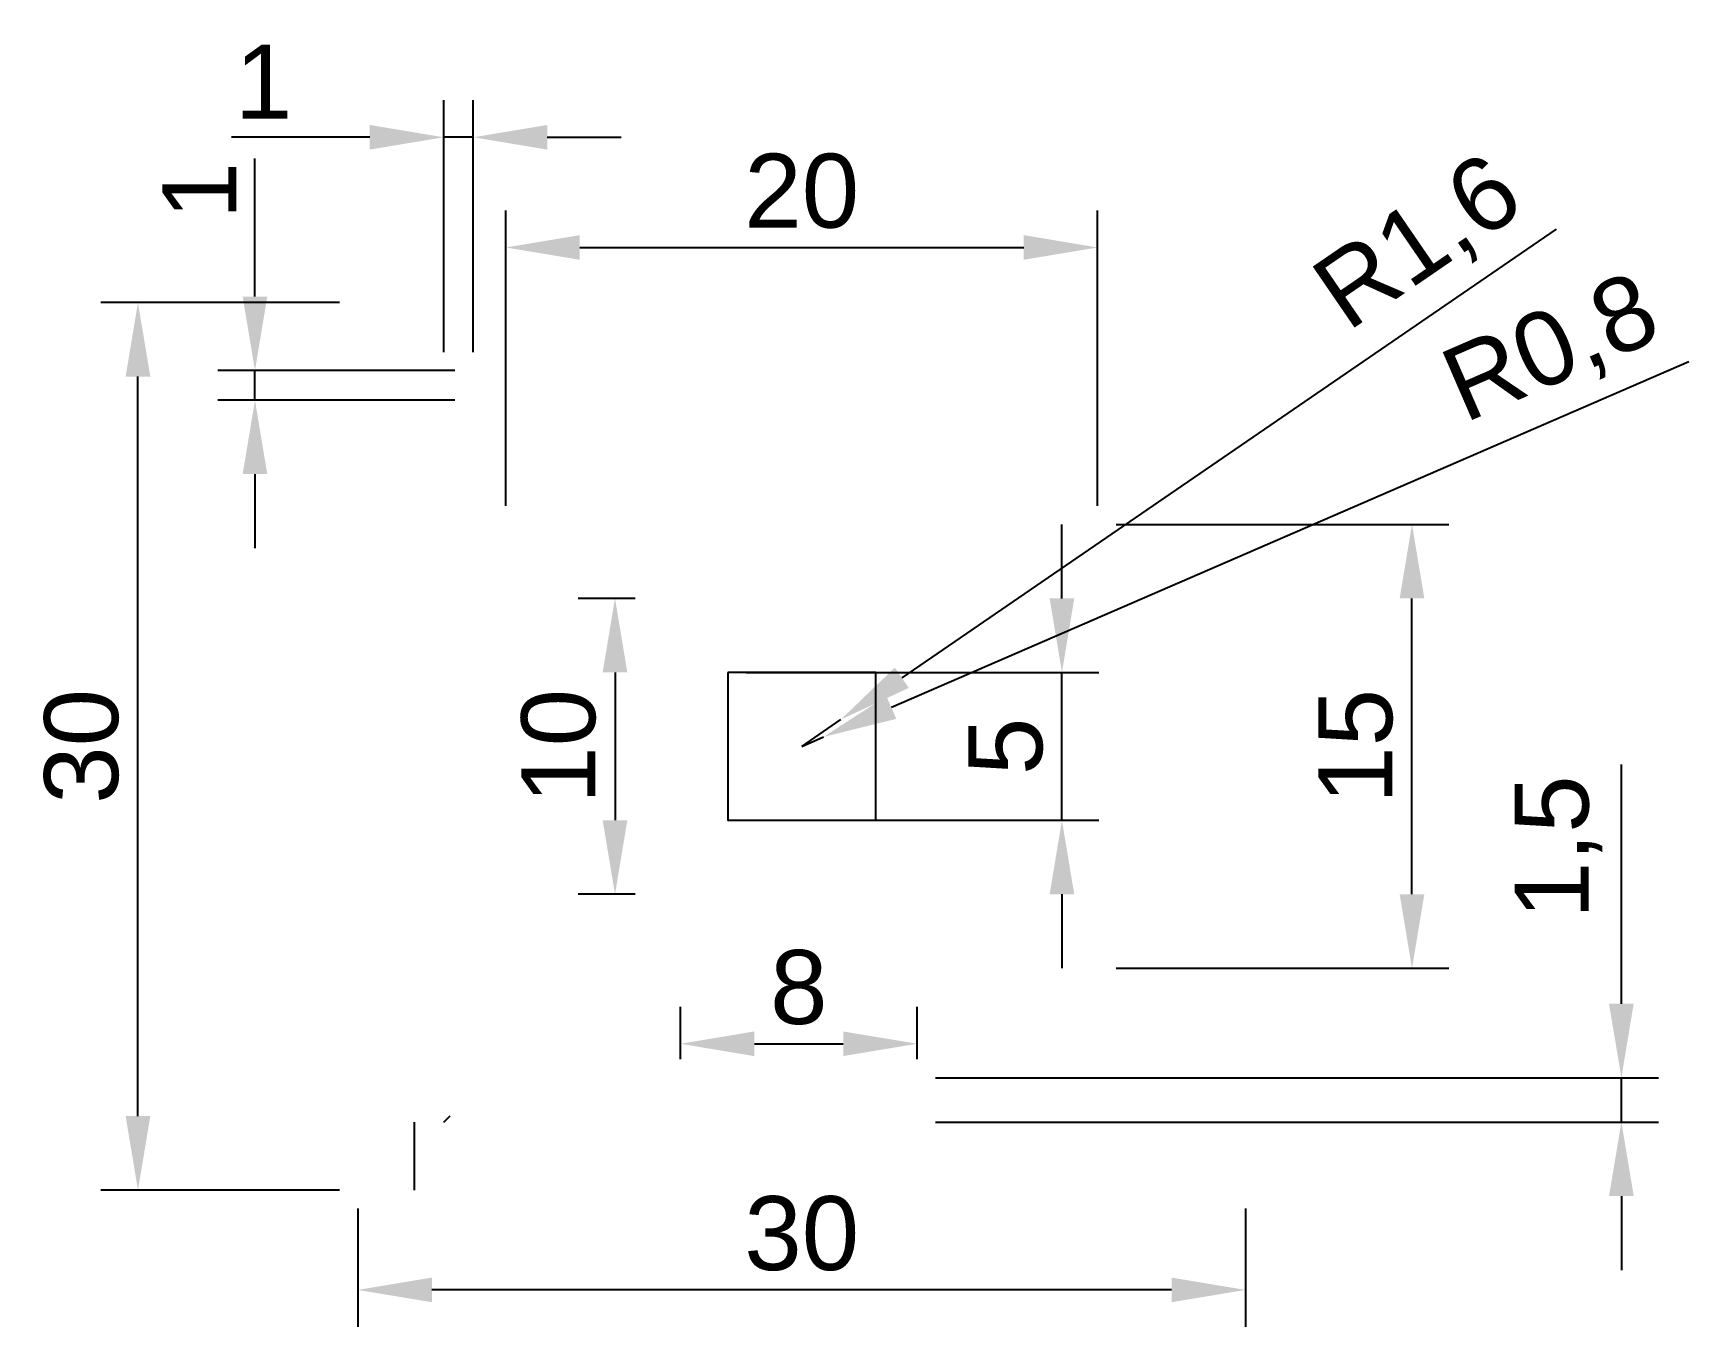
# Model space of a CAD drawing. Header units: millimetres. Extents: x 24 to 80, y 30.4 to 74.1.
import ezdxf

# ---------------------------------------------------------------- set-up
doc = ezdxf.new("R2010")
doc.units = ezdxf.units.MM
doc.styles.get("Standard").update_dxf_attribs({"font": 'arial.ttf'})
doc.dimstyles.new('ISO-25', dxfattribs={"dimtxt": 2.5, "dimasz": 2.5, "dimexe": 1.25, "dimexo": 0.625, "dimtad": 1, "dimtxsty": 'Standard', "dimcen": 2.5, "dimadec": 0, "dimazin": 0, "dimtfac": 1, "dimtmove": 0, "dimatfit": 3, "dimfxl": 1, "dimarcsym": 0})

# ---------------------------------------------------------------- blocks, each defined once
blk = doc.blocks.new('*D2')
at = {"color": 0, "lineweight": -2, "transparency": 16777216}
for p, q in [((35, 34.375), (35, 30.377)), ((65, 34.375), (65, 30.377)), ((62.5, 31.627), (37.5, 31.627))]:
    blk.add_line(p, q, dxfattribs=at)
at = {"color": 0, "transparency": 16777216}
for points in [[(37.5, 32.044), (37.5, 31.211), (35, 31.627)], [(62.5, 32.044), (62.5, 31.211), (65, 31.627)]]:
    blk.add_solid(points, dxfattribs=at)
at = {"layer": 'Defpoints', "color": 0, "transparency": 16777216}
for p in [(35, 35), (65, 35), (35, 31.627)]:
    blk.add_point(p, dxfattribs=at)
at = {"color": 0, "transparency": 16777216, "insert": (50, 33.529), "char_height": 2.5, "attachment_point": 5}
blk.add_mtext('30', dxfattribs=at)
blk = doc.blocks.new('*D3')
at = {"color": 0, "lineweight": -2, "transparency": 16777216}
for p, q in [((34.375, 65), (26.317, 65)), ((27.567, 37.5), (27.567, 62.5)), ((34.375, 35), (26.317, 35))]:
    blk.add_line(p, q, dxfattribs=at)
at = {"color": 0, "transparency": 16777216}
for points in [[(27.15, 62.5), (27.984, 62.5), (27.567, 65)], [(27.15, 37.5), (27.984, 37.5), (27.567, 35)]]:
    blk.add_solid(points, dxfattribs=at)
at = {"layer": 'Defpoints', "color": 0, "transparency": 16777216}
for p in [(27.567, 65), (35, 65), (35, 35)]:
    blk.add_point(p, dxfattribs=at)
at = {"color": 0, "transparency": 16777216, "insert": (25.665, 50), "char_height": 2.5, "attachment_point": 5, "rotation": 90}
blk.add_mtext('30', dxfattribs=at)
blk = doc.blocks.new('*D4')
at = {"color": 0, "lineweight": -2, "transparency": 16777216}
for p, q in [((40, 58.125), (40, 68.112)), ((60, 58.125), (60, 68.112)), ((42.5, 66.862), (57.5, 66.862))]:
    blk.add_line(p, q, dxfattribs=at)
at = {"color": 0, "transparency": 16777216}
for points in [[(42.5, 67.279), (42.5, 66.446), (40, 66.862)], [(57.5, 67.279), (57.5, 66.446), (60, 66.862)]]:
    blk.add_solid(points, dxfattribs=at)
at = {"layer": 'Defpoints', "color": 0, "transparency": 16777216}
for p in [(60, 66.862), (40, 57.5, 23.4), (60, 57.5, 23.4)]:
    blk.add_point(p, dxfattribs=at)
at = {"color": 0, "transparency": 16777216, "insert": (50, 68.764), "char_height": 2.5, "attachment_point": 5}
blk.add_mtext('20', dxfattribs=at)
blk = doc.blocks.new('*D5')
at = {"color": 0, "lineweight": -2, "transparency": 16777216}
for p, q in [((60.625, 57.5), (71.873, 57.5)), ((70.623, 45), (70.623, 55)), ((60.625, 42.5), (71.873, 42.5))]:
    blk.add_line(p, q, dxfattribs=at)
at = {"color": 0, "transparency": 16777216}
for points in [[(70.206, 55), (71.04, 55), (70.623, 57.5)], [(70.206, 45), (71.04, 45), (70.623, 42.5)]]:
    blk.add_solid(points, dxfattribs=at)
at = {"layer": 'Defpoints', "color": 0, "transparency": 16777216}
for p in [(60, 57.5, 21.9), (70.623, 57.5), (60, 42.5, 21.9)]:
    blk.add_point(p, dxfattribs=at)
at = {"color": 0, "transparency": 16777216, "insert": (68.722, 50), "char_height": 2.5, "attachment_point": 5, "rotation": 90}
blk.add_mtext('15', dxfattribs=at)
blk = doc.blocks.new('*D6')
at = {"color": 0, "lineweight": -2, "transparency": 16777216}
for p, q in [((45.9, 39.425), (45.9, 41.197)), ((53.9, 39.425), (53.9, 41.197)), ((48.4, 39.947), (51.4, 39.947))]:
    blk.add_line(p, q, dxfattribs=at)
at = {"color": 0, "transparency": 16777216}
for points in [[(48.4, 40.363), (48.4, 39.53), (45.9, 39.947)], [(51.4, 40.363), (51.4, 39.53), (53.9, 39.947)]]:
    blk.add_solid(points, dxfattribs=at)
at = {"layer": 'Defpoints', "color": 0, "transparency": 16777216}
for p in [(53.9, 39.947), (45.9, 38.8, 5), (53.9, 38.8, 5)]:
    blk.add_point(p, dxfattribs=at)
at = {"color": 0, "transparency": 16777216, "insert": (49.9, 41.848), "char_height": 2.5, "attachment_point": 5}
blk.add_mtext('8', dxfattribs=at)
blk = doc.blocks.new('*D7')
at = {"color": 0, "lineweight": -2, "transparency": 16777216}
for p, q in [((77.699, 41.3), (77.699, 49.385)), ((54.525, 38.8), (78.949, 38.8)), ((77.699, 37.3), (77.699, 38.8)), ((54.525, 37.3), (78.949, 37.3)), ((77.699, 34.8), (77.699, 32.3))]:
    blk.add_line(p, q, dxfattribs=at)
at = {"color": 0, "transparency": 16777216}
for points in [[(77.282, 41.3), (78.116, 41.3), (77.699, 38.8)], [(77.282, 34.8), (78.116, 34.8), (77.699, 37.3)]]:
    blk.add_solid(points, dxfattribs=at)
at = {"layer": 'Defpoints', "color": 0, "transparency": 16777216}
for p in [(53.9, 38.8, 5), (53.9, 37.3, 5), (77.699, 37.3)]:
    blk.add_point(p, dxfattribs=at)
at = {"color": 0, "transparency": 16777216, "insert": (75.572, 46.592), "char_height": 2.5, "attachment_point": 5, "rotation": 90}
blk.add_mtext('1,5', dxfattribs=at)
blk = doc.blocks.new('*D8')
at = {"color": 0, "lineweight": -2, "transparency": 16777216}
for p, q in [((44.375, 55), (42.439, 55)), ((43.689, 52.5), (43.689, 47.5)), ((44.375, 45), (42.439, 45))]:
    blk.add_line(p, q, dxfattribs=at)
at = {"color": 0, "transparency": 16777216}
for points in [[(43.272, 52.5), (44.106, 52.5), (43.689, 55)], [(43.272, 47.5), (44.106, 47.5), (43.689, 45)]]:
    blk.add_solid(points, dxfattribs=at)
at = {"layer": 'Defpoints', "color": 0, "transparency": 16777216}
for p in [(45, 55, 1.9), (43.689, 45), (45, 45, 1.9)]:
    blk.add_point(p, dxfattribs=at)
at = {"color": 0, "transparency": 16777216, "insert": (41.788, 50), "char_height": 2.5, "attachment_point": 5, "rotation": 90}
blk.add_mtext('10', dxfattribs=at)
blk = doc.blocks.new('*D9')
at = {"color": 0, "lineweight": -2, "transparency": 16777216}
for p, q in [((58.793, 55), (58.793, 57.5)), ((48.125, 52.5), (60.043, 52.5)), ((58.793, 47.5), (58.793, 52.5)), ((48.125, 47.5), (60.043, 47.5)), ((58.793, 45), (58.793, 42.5))]:
    blk.add_line(p, q, dxfattribs=at)
at = {"color": 0, "transparency": 16777216}
for points in [[(58.376, 55), (59.21, 55), (58.793, 52.5)], [(58.376, 45), (59.21, 45), (58.793, 47.5)]]:
    blk.add_solid(points, dxfattribs=at)
at = {"layer": 'Defpoints', "color": 0, "transparency": 16777216}
for p in [(47.5, 52.5, 1.9), (58.793, 52.5), (47.5, 47.5, 21.9)]:
    blk.add_point(p, dxfattribs=at)
at = {"color": 0, "transparency": 16777216, "insert": (56.897, 50), "char_height": 2.5, "attachment_point": 5, "rotation": 90}
blk.add_mtext('5', dxfattribs=at)
blk = doc.blocks.new('*D10')
at = {"color": 0, "lineweight": -2, "transparency": 16777216}
for p, q in [((75.495, 67.479), (53.382, 52.318)), ((50, 50), (51.32, 50.905))]:
    blk.add_line(p, q, dxfattribs=at)
at = {"color": 0, "transparency": 16777216}
blk.add_solid([(53.146, 52.662), (53.617, 51.975), (51.32, 50.905)], dxfattribs=at)
at = {"layer": 'Defpoints', "color": 0, "transparency": 16777216}
for p in [(51.32, 50.905, 21.9), (50, 50, 21.9)]:
    blk.add_point(p, dxfattribs=at)
at = {"color": 0, "transparency": 16777216, "insert": (70.913, 66.917), "char_height": 2.5, "attachment_point": 5, "rotation": 34.4341}
blk.add_mtext('R1,6', dxfattribs=at)
blk = doc.blocks.new('*D13')
at = {"color": 0, "lineweight": -2, "transparency": 16777216}
for p, q in [((79.981, 62.995), (53.028, 51.312)), ((50, 50), (50.734, 50.318))]:
    blk.add_line(p, q, dxfattribs=at)
at = {"color": 0, "transparency": 16777216}
blk.add_solid([(52.862, 51.695), (53.194, 50.93), (50.734, 50.318)], dxfattribs=at)
at = {"layer": 'Defpoints', "color": 0, "transparency": 16777216}
for p in [(50, 50, 21.9), (50.734, 50.318, 21.9)]:
    blk.add_point(p, dxfattribs=at)
at = {"color": 0, "transparency": 16777216, "insert": (75.373, 63.317), "char_height": 2.5, "attachment_point": 5, "rotation": 23.4349}
blk.add_mtext('R0,8', dxfattribs=at)
blk = doc.blocks.new('*D15')
at = {"color": 0, "lineweight": -2, "transparency": 16777216}
for p, q in [((37.9, 63.325), (37.9, 71.837)), ((38.9, 63.325), (38.9, 71.837)), ((35.4, 70.587), (30.729, 70.587)), ((38.9, 70.587), (37.9, 70.587)), ((41.4, 70.587), (43.9, 70.587))]:
    blk.add_line(p, q, dxfattribs=at)
at = {"color": 0, "transparency": 16777216}
for points in [[(35.4, 71.004), (35.4, 70.17), (37.9, 70.587)], [(41.4, 71.004), (41.4, 70.17), (38.9, 70.587)]]:
    blk.add_solid(points, dxfattribs=at)
at = {"layer": 'Defpoints', "color": 0, "transparency": 16777216}
for p in [(38.9, 70.587), (37.9, 62.7, 1.9), (38.9, 62.7, 4.5)]:
    blk.add_point(p, dxfattribs=at)
at = {"color": 0, "transparency": 16777216, "insert": (31.815, 72.467), "char_height": 2.5, "attachment_point": 5}
blk.add_mtext('1', dxfattribs=at)
blk = doc.blocks.new('*D16')
at = {"color": 0, "lineweight": -2, "transparency": 16777216}
for p, q in [((31.522, 65.2), (31.522, 69.871)), ((38.275, 62.7), (30.272, 62.7)), ((31.522, 61.7), (31.522, 62.7)), ((38.275, 61.7), (30.272, 61.7)), ((31.522, 59.2), (31.522, 56.7))]:
    blk.add_line(p, q, dxfattribs=at)
at = {"color": 0, "transparency": 16777216}
for points in [[(31.105, 65.2), (31.938, 65.2), (31.522, 62.7)], [(31.105, 59.2), (31.938, 59.2), (31.522, 61.7)]]:
    blk.add_solid(points, dxfattribs=at)
at = {"layer": 'Defpoints', "color": 0, "transparency": 16777216}
for p in [(31.522, 62.7), (38.9, 62.7, 4.5), (38.9, 61.7, 4.5)]:
    blk.add_point(p, dxfattribs=at)
at = {"color": 0, "transparency": 16777216, "insert": (29.642, 68.785), "char_height": 2.5, "attachment_point": 5, "rotation": 90}
blk.add_mtext('1', dxfattribs=at)

msp = doc.modelspace()

# ---------------------------------------------------------------- linework, layer by layer
for points, elevation in [([(47.5, 52.5), (47.5, 47.5), (52.5, 47.5), (52.5, 52.5), (47.5, 52.5)], 21.9), ([(37.9, 37.3), (38.123, 37.512)], 1.9), ([(36.9, 37.3), (36.9, 35)], 6.4)]:
    msp.add_lwpolyline(points, dxfattribs=dict(elevation=elevation))

# ---------------------------------------------------------------- dimensions: what is measured, and where the dimension line sits
for base, p1, p2, angle, picture, middle in [((38.9, 70.587), (37.9, 62.7, 1.9), (38.9, 62.7, 4.5), 180, '*D15', (31.815, 70.587)), ((60, 66.862), (40, 57.5, 23.4), (60, 57.5, 23.4), 180, '*D4', (50, 66.862)), ((27.567, 65), (35, 35), (35, 65), 270, '*D3', (27.567, 50)), ((77.699, 37.3), (53.9, 38.8, 5), (53.9, 37.3, 5), 90, '*D7', (77.699, 46.592))]:
    dim = msp.add_linear_dim(base=base, p1=p1, p2=p2, angle=angle, dimstyle='ISO-25')
    dim.commit()
    dim.dimension.update_dxf_attribs({"geometry": picture, "text_midpoint": middle, "dimtype": 160})
for mpoint, picture, middle in [((51.32, 50.905, 21.9), '*D10', (72.116, 65.163)), ((50.734, 50.318, 21.9), '*D13', (76.219, 61.365))]:
    dim = msp.add_radius_dim(center=(50, 50, 21.9), mpoint=mpoint, dimstyle='ISO-25')
    dim.commit()
    dim.dimension.update_dxf_attribs({"geometry": picture, "text_midpoint": middle, "dimtype": 164})
for base, p1, p2, angle, picture, middle in [((31.522, 62.7), (38.9, 61.7, 4.5), (38.9, 62.7, 4.5), 270, '*D16', (29.642, 68.785)), ((58.793, 52.5), (47.5, 47.5, 21.9), (47.5, 52.5, 1.9), 90, '*D9', (56.897, 50)), ((70.623, 57.5), (60, 42.5, 21.9), (60, 57.5, 21.9), 90, '*D5', (68.722, 50)), ((43.689, 45), (45, 55, 1.9), (45, 45, 1.9), 270, '*D8', (41.788, 50)), ((53.9, 39.947), (45.9, 38.8, 5), (53.9, 38.8, 5), 180, '*D6', (49.9, 41.848))]:
    dim = msp.add_linear_dim(base=base, p1=p1, p2=p2, angle=angle, dimstyle='ISO-25')
    dim.commit()
    dim.dimension.update_dxf_attribs({"geometry": picture, "text_midpoint": middle})
dim = msp.add_linear_dim(base=(35, 31.627), p1=(65, 35), p2=(35, 35), dimstyle='ISO-25')
dim.commit()
dim.dimension.update_dxf_attribs({"geometry": '*D2', "text_midpoint": (50, 31.627), "dimtype": 160})

doc.saveas('drawing.dxf')
